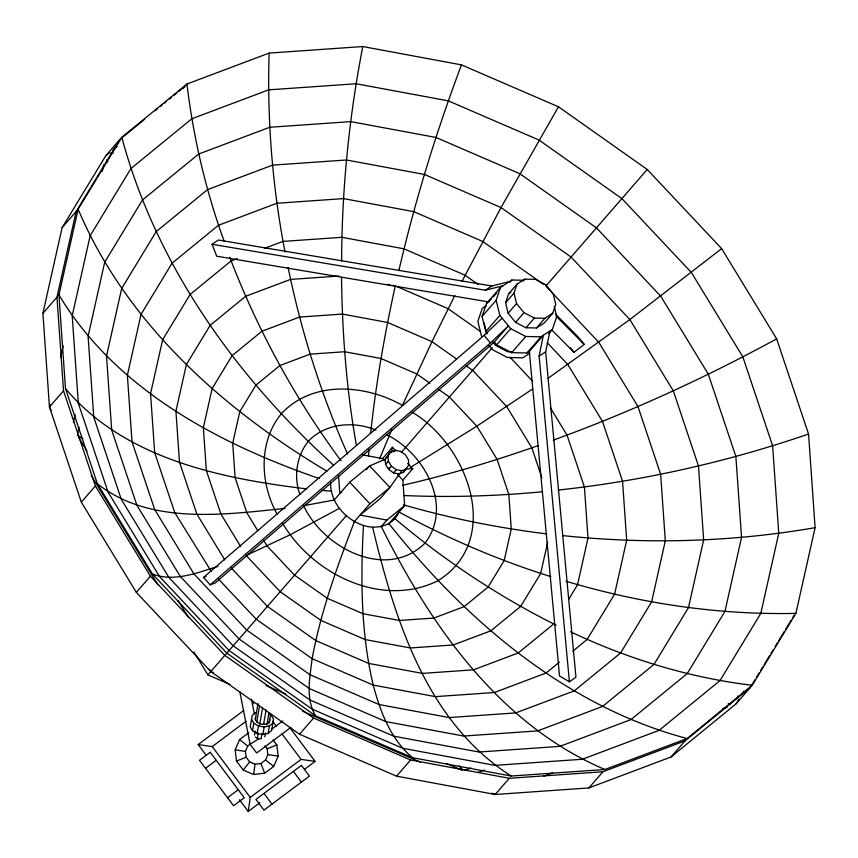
<?xml version="1.0" encoding="UTF-8"?>
<svg xmlns="http://www.w3.org/2000/svg" width="858" height="858" viewBox="0 0 858 858"><rect width="100%" height="100%" fill="white"/><g stroke="black" fill="none" stroke-linecap="round" stroke-linejoin="round"><path stroke-width="1.29" d="M341.634 261.24C341.838 189.221 349.12 117.256 362.762 46.547L461.454 64.865L558.472 106.789L647.222 169.466L721.642 248.627L776.662 338.867L808.547 434.041L815.1 527.67L795.892 613.373L752.23 685.295L687.086 738.545L604.89 769.497L511.271 776.029L412.58 757.711L315.551 715.786L226.812 653.11L152.392 573.948L97.362 483.708L65.487 388.535L58.934 294.905L78.132 209.213L121.804 137.291L186.947 84.03L269.133 53.089L362.762 46.547M269.133 53.089C267.031 119.68 272.394 186.486 284.995 251.909M330.641 482.507C330.094 502.22 345.334 519.465 363.46 525.439C360.564 578.742 360.821 632.904 373.23 685.102C380.351 711.797 390.712 739.542 412.58 757.711M368.5 455.855L369.133 449.227M370.656 433.322C375.89 383.73 384.588 334.545 395.27 285.843L392.653 285.36M239.5 799.774L248.241 811.454L250.257 797.425L301.083 759.384L315.122 761.4L304.504 769.347M248.584 732.829L239.586 739.564L235.156 749.892L236.486 761.057L243.222 770.055L253.56 774.484L255.041 764.21L260.864 763.523L265.572 760.006L267.878 754.6L267.181 748.777L265.068 745.956M269.412 714.242L271.257 715.357L273.541 719.197L271.568 730.576L268.125 733.429L262.848 734.502L257.132 733.515L252.52 730.726L253.829 723.208L251.544 719.369M255.298 719.358L258.033 703.539M254.504 735.081L255.191 731.123M256.789 721.889L259.534 706.07M257.132 733.515L258.44 725.997L253.829 723.208M261.99 733.633L261.079 738.888L257.314 738.245L258.226 732.979M259.599 725.096L262.559 708.011M263.588 724.442L266.098 709.984M262.848 734.502L264.146 726.983L269.433 725.911L272.865 723.058M264.79 736.861L265.476 732.904M266.849 724.999L268.908 713.127M269.112 723.112L270.71 713.888M268.125 733.429L269.433 725.911M388.921 467.664L388.61 469.444L393.532 472.93L399.013 473.948L403.582 472.222L408.816 464.993L408.451 459.802L405.394 454.794L400.471 451.308L394.991 450.289L390.422 452.005L385.188 459.234L385.553 464.435L388.61 469.444L391.42 466.216L388.363 461.196L387.998 456.006L390.422 452.005M391.548 452.531L392.46 447.254L395.838 450.847M549.957 331.038L545.667 351.855L575.954 677.209L569.412 681.81L539.092 356.081L543.371 335.274L529.311 351.448L526.93 352.981L511.69 352.67L496.632 344.83L494.133 341.774M755.115 679.568L750.257 687.558L736.196 703.732L671.053 756.981L588.867 787.934L495.238 794.476L396.546 776.158L299.528 734.223L210.778 671.546L136.358 592.395L81.338 502.155L49.453 406.971L42.9 313.342L62.108 227.649L105.77 155.727L119.83 139.554L144.648 119.262M750.257 687.558L685.113 740.808L602.927 771.76L509.298 778.292L410.607 759.974L313.588 718.049L224.839 655.373L150.418 576.222L95.399 485.971L63.524 390.798L56.96 297.168L76.169 211.476L119.83 139.554M51.158 410.489L49.453 406.971L50.043 404.365M60.543 357.507L63.17 345.785M102.274 171.343L103.732 164.843M73.413 422.243L75.172 414.425M77.585 433.891L79.043 427.381M363.46 525.439C377.059 530.169 395.774 525.085 399.528 509.781M547.694 542.127L540.658 573.509L520.677 606.424L490.862 630.802L453.239 644.969L410.392 647.962L365.218 639.575L320.806 620.388L280.191 591.698L246.128 555.469L289.747 534.995L339.318 508.397M737.365 698.53L737.944 695.924M398.884 270.527C415.068 200.665 436.261 132.003 461.454 64.865M487.462 333.612L485.789 331.574L482.078 316.441L486.486 303.496L500.546 287.323L511.894 280.019L523.326 280.255M482.078 316.441L496.139 300.268L500.546 287.323M505.555 302.799L508.59 293.865L517.02 284.17L524.849 279.14L535.36 279.354L545.742 284.749L553.206 293.897L555.77 304.322L552.734 313.256L544.294 322.962L536.475 327.981L525.965 327.767L515.583 322.372L508.108 313.224L505.555 302.799L513.985 293.093L517.02 284.17M548.82 333.548L552.337 329.504L556.745 316.559L554.268 306.478M354.451 521.557C337.28 566.205 320.849 611.518 312.13 658.697C309.877 677.402 305.298 698.626 315.551 715.786M379.526 458.955L391.806 429.708M255.041 764.21L249.646 761.904L246.128 757.206L245.431 751.372L247.737 745.977L250.557 743.865M253.56 774.484L264.725 773.155L273.723 766.419L278.153 756.08L276.823 744.916L273.08 739.918M454.804 295.549L431.992 341.645L402.423 405.373C365.24 384.352 312.505 380.115 281.263 413.835C258.076 442.278 260.156 483.665 277.252 514.5M462.065 281.209L501.008 207.561L558.472 106.789M403.582 472.222L404.794 470.227M568.693 599.313L577.531 584.748L587.998 538.052L584.416 487.033L567.052 435.167L550.31 407.711M736.196 703.732L738.974 699.163M741.741 694.594L743.822 691.173M756.499 677.284L759.266 672.715M760.66 670.43L762.73 667.009M764.124 664.725L769.669 655.587M771.052 653.303L773.133 649.881M775.214 646.46L777.294 643.028M778.678 640.754L784.223 631.617M785.606 629.332L791.151 620.195M792.535 617.921L793.929 615.636M243.222 770.055L249.646 761.904M62.108 227.649L76.169 211.476M183.226 88.32L184.974 86.304L178.775 91.366M42.9 313.342L56.96 297.168M49.453 406.971L63.524 390.798M81.338 502.155L95.399 485.971M136.358 592.395L150.418 576.222M486.486 303.496L491.505 298.927M493.264 296.9L496.782 292.857M510.135 282.046L511.894 280.019M523.155 281.081L524.849 279.14M333.848 500.439L349.678 482.228L369.637 465.905L385.188 459.234L387.998 456.006M485.789 331.574L499.849 315.401L496.139 300.268M366.366 469.68L369.637 465.905L389.886 487.441L380.04 498.766L360.081 515.079L386.926 520.066L404.644 505.576L402.863 480.115L397.576 474.495M508.108 313.224L516.548 303.517L513.985 293.093M362.162 454.783L382.614 458.58L392.46 447.254M393.586 451.909L394.991 450.289M385.553 464.435L388.363 461.196M229.955 684.405L207.893 674.871L346.224 515.733M401.362 452.305L492.245 347.758M647.222 169.466L545.881 286.057L598.82 342.363L637.966 406.563L660.639 474.27L665.304 540.872L651.64 601.844L620.581 653.002L574.238 690.894L515.765 712.901L449.163 717.556L378.957 704.525L309.931 674.699L246.804 630.115L193.854 573.798L154.719 509.598L132.035 441.891L127.37 375.289L141.034 314.328L172.104 263.159L218.447 225.279L276.909 203.26L343.511 198.606L413.717 211.636L482.743 241.463L543.704 284.513M515.583 322.372L524.013 312.666L534.395 318.061L544.905 318.286L552.734 313.256M496.632 344.83L510.692 328.657L525.75 336.486L540.99 336.808L552.337 329.504M393.532 472.93L396.342 469.691L401.823 470.71L406.392 468.994M354.097 521.964L369.927 503.764L389.886 487.441L401.823 470.71M525.965 327.767L534.395 318.061M511.69 352.67L525.75 336.486M402.863 480.115L412.709 468.79L407.647 463.406M536.475 327.981L544.905 318.286M526.93 352.981L540.99 336.808M380.941 526.951L386.926 520.066M388.406 524.259L404.644 505.576M299.528 734.223L313.588 718.049M396.546 776.158L410.607 759.974M491.516 793.275L495.238 794.476L509.298 778.292M588.867 787.934L602.927 771.76M671.053 756.981L685.113 740.808M210.146 584.845L490.433 342.996L508.408 325.868L494.347 342.042L215.111 582.99L210.146 584.845L203.539 577.434L484.148 335.317L502.134 318.179M255.652 712.644L252.22 715.497L250.246 726.887L252.52 730.726M154.987 110.811L157.057 109.127M160.156 106.585L162.226 104.891M164.296 103.207L166.366 101.512M169.466 98.981L171.536 97.286M173.606 95.603L176.705 93.061M105.77 155.727L109.91 152.349M113.009 149.807L117.149 146.428M341.827 491.924L339.832 493.554L338.588 475.718M556.113 625.053L553.732 623.948L518.232 652.97L473.444 669.83L422.415 673.391L368.64 663.416L315.765 640.561L267.406 606.413L231.36 568.06M559.405 662.129L546.074 673.026L494.326 692.513L435.371 696.632L373.23 685.102L312.13 658.697L256.252 619.24L218.404 578.978M572.736 651.233L587.087 639.5L614.585 594.208L626.683 540.25L622.554 481.295L602.477 421.375L567.835 364.543L547.104 342.503M721.642 248.627L629.858 319.562L548.048 378.324M551.608 329.815L573.991 352.295L584.212 344.39L577.895 336.658L555.458 314.114M206.135 755.19L198.187 744.572L243.833 710.413M252.327 704.064L254.451 702.466M198.187 744.572L212.226 746.599L246.107 721.235M205.512 768.307L216.216 760.295M272.072 728.935L282.797 720.902M290.969 727.316L256.649 752.992L250.096 744.218L239.8 691.634M227.542 797.736L238.234 789.725M248.241 811.454L259.92 802.713M488.867 301.962L216.709 256.199L212.087 244.294L218.34 240.015L491.838 286.004L509.502 281.553M532.721 388.921L476.834 426.179L410.317 467.471M212.087 244.294L485.263 290.229L491.838 286.004M486.389 305.695L482.271 308.344L477.863 321.289L481.574 336.422M508.59 293.865L510.821 292.428M529.933 353.185L522.715 357.829L507.464 357.518L492.406 349.689L489.071 345.602M539.092 356.081L545.667 351.855M250.096 744.218L259.202 738.566M776.662 338.867C704.783 378.003 630.18 412.248 553.228 440.154M236.486 761.057L246.128 757.206M267.181 748.777L276.823 744.916M110.768 153.85L113.267 152.906M237.312 258.59L231.156 260.907L190.133 294.444L162.645 339.725L150.547 393.693L154.676 452.638L174.753 512.569L211.197 571.31M264.425 248.38L282.904 241.42L341.859 237.301L404 248.841L465.09 275.236L477.992 284.352M464.661 770.366L470.913 768.017M478.024 772.404L484.277 770.044M543.929 776.136L552.67 772.844M722.468 708.901L727.455 707.024M203.539 577.434L206.027 576.512M538.148 445.602C493.661 461.272 448.402 474.828 402.413 485.338M218.125 566.334C197.329 572.769 173.895 582.367 152.392 573.948M808.547 434.041C727.509 461.851 643.425 480.855 558.236 490.068M485.263 290.229L502.927 285.789M334.212 500.021L303.646 505.694C323.176 548.015 386.604 581.198 425.075 543.071C453.528 505.694 424.077 453.088 386.754 434.759M815.1 527.67C731.895 542.095 646.685 544.498 562.741 535.585M285.081 508.397C223.498 514.768 149.507 525.117 97.362 483.708M542.556 491.752C496.567 496.063 450.289 497.597 404.118 495.527M338.878 276.04L290.465 279.429L245.678 296.289L210.178 325.311L186.39 364.511L175.922 411.207L179.494 462.226L196.868 514.092L224.753 559.845M405.544 468.983L412.709 468.79M795.892 613.373C718.21 615.1 640.465 603.464 566.087 581.263M728.217 703.624L730.877 703.657M511.239 351.78L507.614 351.705L495.677 345.495L492.546 341.666M306.756 488.888C220.399 478.528 124.099 458.537 65.487 388.535M322.233 490.347L331.252 491.194M546.814 533.923C498.337 527.949 450.3 518.371 403.367 504.794M235.156 749.892L245.431 751.372M267.878 754.6L278.153 756.08M752.23 685.295C689.178 677.734 627.745 658.837 570.409 631.724M258.44 725.997L264.146 726.983M387.398 284.384L390.025 284.867M687.086 738.545C565.551 706.209 465.765 620.323 388.921 523.67M550.836 576.608C498.23 560.242 447.49 538.181 399.024 512.054M319.273 478.56C218.35 443.747 115.519 389.189 58.934 294.905M396.503 286.379L448.144 308.698L480.383 331.467M375.954 430.094C353.721 420.795 325.236 423.091 308.183 441.452C296.514 456.166 293.533 476.769 299.85 494.347M266.055 685.553L285.671 694.025M446.257 763.427L462.183 770.312M213.234 672.608L210.778 671.546L209.384 669.272M302.735 711.293L420.441 762.151M492.782 793.414L495.238 794.476M604.89 769.497C499.806 724.838 430.512 625.568 381.295 526.533M553.732 623.948C496.846 595.355 443.65 559.727 394.97 518.725M569.412 681.81L559.534 675.965L529.311 351.448M255.287 737.011L257.314 738.245M326.855 471.149C222.597 409.019 126.201 322.962 78.132 209.213M77.295 435.199L82.851 438.749M511.271 776.029C426.823 722.597 394.551 619.229 372.608 527.144M456.585 359.009L431.992 341.645L387.591 322.458L342.417 314.071L299.56 317.063L261.947 331.231L232.132 355.609L212.141 388.524L203.357 427.745L206.36 470.602L220.946 514.167L240.68 546.535M466.205 365.808L472.619 370.334L506.681 406.563L531.863 447.865L541.87 477.745M429.804 383.172L416.731 373.927L380.984 358.483L344.626 351.737L310.135 354.15L279.858 365.551L255.866 385.167L239.779 411.658L232.7 443.232L235.124 477.724L246.857 512.784L257.668 530.512M438.524 389.328L449.42 397.018L476.834 426.179L497.104 459.427L508.848 494.487L511.261 528.978L504.182 560.542L488.105 587.044L464.103 606.66L433.826 618.06L399.335 620.463L362.977 613.717L327.241 598.273L294.551 575.182L267.128 546.02L263.749 540.486M412.055 412.172C467.385 444.519 503.646 539.414 438.106 580.662C381.971 608.569 312.805 574.259 282.808 523.605M391.42 466.216L396.342 469.691M239.586 739.564L247.737 745.977M265.572 760.006L273.723 766.419M333.548 465.143C236.315 376.973 156.038 265.294 121.804 137.291M556.134 316.173L584.212 344.39M510.027 357.228L532.561 381.188M382.614 458.58L384.373 460.456M349.678 482.228L369.927 503.764M459.116 765.829L462.559 769.83M570.034 347.469L573.991 352.295M516.548 303.517L524.013 312.666M499.849 315.401L510.692 328.657M484.148 335.317L490.433 342.996M289.693 727.434L315.122 761.4M272.554 721.267L276.523 726.554M282.067 733.976L301.083 759.384M293.393 771.406L301.394 782.11M263.964 793.425L271.975 804.128M212.226 746.599L250.257 797.425M340.991 460.778C295.699 399.42 258.719 332.014 231.156 260.907L229.837 257.228M78.679 437.473L87.023 451.158M178.099 600.514L188.524 617.621M91.184 475.396L157.936 584.877M193.994 652.069L207.893 674.871M347.533 453.957C321.042 394.251 301.222 331.606 288.127 267.632M260.864 763.523L264.725 773.155M224.142 241.248C205.791 190.497 193.372 137.623 186.947 84.03M107.014 159.513L107.84 162.033M484.137 322.983L486.786 333.783M251.501 699.216L254.322 713.641M356.402 445.27C346.46 389.822 342.235 333.472 341.527 277.177M269.787 719.229A7.379 4.998 9.8 0 1 261.69 724.206A7.379 4.998 9.8 0 1 255.738 716.795M90.154 235.736L72.201 315.808L78.335 403.292L108.119 492.224L159.534 576.544L229.075 650.514L311.99 709.073L402.649 748.251L494.862 765.368L582.346 759.255L659.137 730.34L720.012 680.576L760.81 613.373L778.764 533.301L772.629 445.817L742.846 356.885L691.43 272.565L621.9 198.606L538.974 140.036L448.316 100.858L356.102 83.752L268.618 89.854L191.827 118.779L130.952 168.533L90.154 235.736M104.697 262.194L88.095 336.25L93.769 417.16L121.31 499.399L168.865 577.391L233.172 645.795L309.867 699.956L393.704 736.185L478.989 752.016L559.899 746.363L630.92 719.615L687.215 673.605L724.946 611.443L741.548 537.398L735.874 456.488L708.333 374.238L660.778 296.257L596.471 227.853L519.787 173.691L435.939 137.452L350.654 121.622L269.744 127.274L198.724 154.022L142.428 200.043L104.697 262.194M121.686 288.438L106.521 356.113L111.701 430.04L136.872 505.201L180.319 576.469L239.092 638.974L309.17 688.47L385.789 721.589L463.728 736.046L537.666 730.887L602.563 706.445L654.01 664.392L688.491 607.593L703.657 539.918L698.476 465.991L673.305 390.83L629.858 319.562L571.085 257.057L501.008 207.561L424.388 174.442L346.45 159.985L272.512 165.144L207.615 189.586L156.167 231.639L121.686 288.438M210.21 752.273L199.506 760.285L233.548 805.759L244.24 797.747L210.21 752.273M301.415 765.4L255.941 799.431L263.942 810.134L309.427 776.104L301.415 765.4"/></g></svg>
